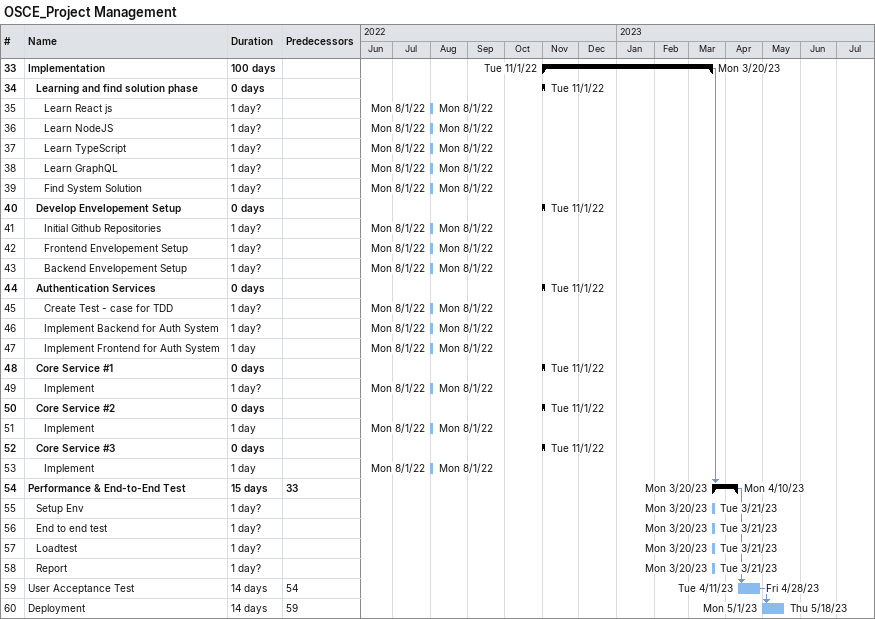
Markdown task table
OSCE_Project Management

| ID | Level | Task | Duration | Start | Finish | Predecessors |
|---|---|---|---|---|---|---|
| 33 | 1 | **Implementation** | 100d | 2022-11-01 | 2023-03-20 |  |
| 34 | 2 | **Learning and find solution phase** | 0d | 2022-11-01 | 2022-11-01 |  |
| 35 | 3 | Learn React js | 1d? | 2022-08-01 | 2022-08-01 |  |
| 36 | 3 | Learn NodeJS | 1d? | 2022-08-01 | 2022-08-01 |  |
| 37 | 3 | Learn TypeScript | 1d? | 2022-08-01 | 2022-08-01 |  |
| 38 | 3 | Learn GraphQL | 1d? | 2022-08-01 | 2022-08-01 |  |
| 39 | 3 | Find System Solution | 1d? | 2022-08-01 | 2022-08-01 |  |
| 40 | 2 | **Develop Envelopement Setup** | 0d | 2022-11-01 | 2022-11-01 |  |
| 41 | 3 | Initial Github Repositories | 1d? | 2022-08-01 | 2022-08-01 |  |
| 42 | 3 | Frontend Envelopement Setup | 1d? | 2022-08-01 | 2022-08-01 |  |
| 43 | 3 | Backend Envelopement Setup | 1d? | 2022-08-01 | 2022-08-01 |  |
| 44 | 2 | **Authentication Services** | 0d | 2022-11-01 | 2022-11-01 |  |
| 45 | 3 | Create Test - case for TDD | 1d? | 2022-08-01 | 2022-08-01 |  |
| 46 | 3 | Implement Backend for Auth System | 1d? | 2022-08-01 | 2022-08-01 |  |
| 47 | 3 | Implement Frontend for Auth System | 1d | 2022-08-01 | 2022-08-01 |  |
| 48 | 2 | **Core Service #1** | 0d | 2022-11-01 | 2022-11-01 |  |
| 49 | 3 | Implement | 1d? | 2022-08-01 | 2022-08-01 |  |
| 50 | 2 | **Core Service #2** | 0d | 2022-11-01 | 2022-11-01 |  |
| 51 | 3 | Implement | 1d | 2022-08-01 | 2022-08-01 |  |
| 52 | 2 | **Core Service #3** | 0d | 2022-11-01 | 2022-11-01 |  |
| 53 | 3 | Implement | 1d | 2022-08-01 | 2022-08-01 |  |
| 54 | 1 | **Performance & End-to-End Test** | 15d | 2023-03-20 | 2023-04-10 | 33 |
| 55 | 2 | Setup Env | 1d? | 2023-03-20 | 2023-03-21 |  |
| 56 | 2 | End to end test | 1d? | 2023-03-20 | 2023-03-21 |  |
| 57 | 2 | Loadtest | 1d? | 2023-03-20 | 2023-03-21 |  |
| 58 | 2 | Report | 1d? | 2023-03-20 | 2023-03-21 |  |
| 59 | 1 | User Acceptance Test | 14d | 2023-04-11 | 2023-04-28 | 54 |
| 60 | 1 | Deployment | 14d | 2023-05-01 | 2023-05-18 | 59 |
